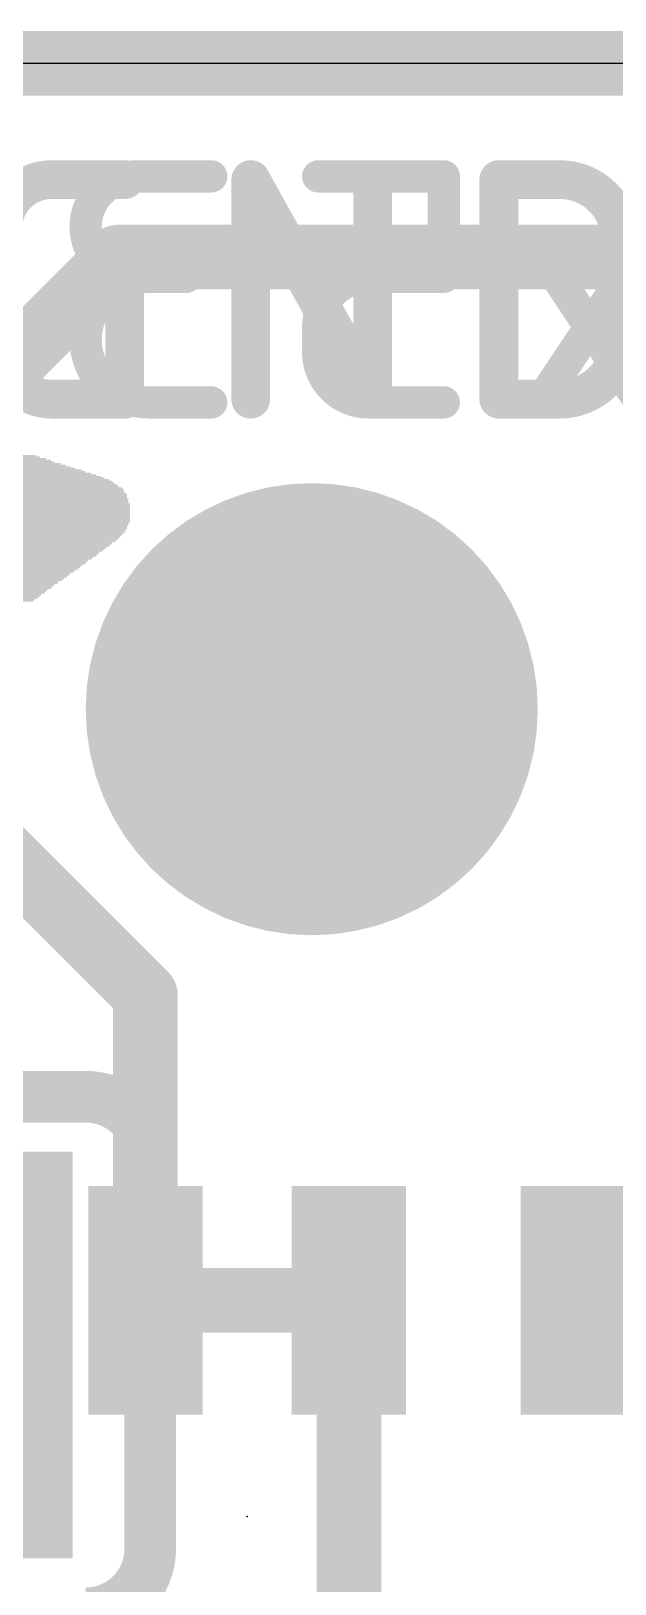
# Model space of a CAD drawing. Extents: x -0.1 to 25.5, y -0.1 to 18.
# Drawn here: x 7.79 to 10.08, y 11.8 to 17.91 of the extents above; entities that cross this region are included whole.
import ezdxf

# ---------------------------------------------------------------- set-up
doc = ezdxf.new("R2010")
doc.units = 0
for name, color, linetype in [('1', 12, 'CONTINUOUS'), ('16', 5, 'CONTINUOUS'), ('17', 110, 'CONTINUOUS'), ('20', 53, 'CONTINUOUS'), ('21', 40, 'CONTINUOUS'), ('22', 6, 'CONTINUOUS'), ('23', 40, 'CONTINUOUS')]:
    doc.layers.add(name, color=color, linetype=linetype)

# ---------------------------------------------------------------- blocks, each defined once
blk = doc.blocks.new('ROUNDP')
at = {"const_width": 0.5}
blk.add_lwpolyline([(0, -0.25, 1), (0, 0.25, 1), (0, -0.25)], format="xyb", dxfattribs=at)
blk = doc.blocks.new('RECT')
blk.add_solid([(-0.5, -0.5), (0.5, -0.5), (-0.5, 0.5), (0.5, 0.5)])

msp = doc.modelspace()

# ---------------------------------------------------------------- linework, layer by layer
at = {"layer": '1', "const_width": 0.254}
for points in [[(0, 17.78), (25.4, 17.78)], [(7.62, 16.51), (8.128, 17.018)], [(8.128, 17.018), (17.272, 17.018)], [(8.236, 14.116), (7.62, 14.732)], [(8.236, 12.915), (8.236, 14.116)], [(9.936, 12.915), (10.356, 13.335)], [(9.036, 12.915), (8.236, 12.915)], [(9.036, 11.215), (9.036, 12.915)]]:
    msp.add_lwpolyline(points, dxfattribs=at)
at = {"layer": '1', "const_width": 0.127}
for points in [[(8.128, 17.0815, 1), (8.128, 16.9545)], [(8.1729, 16.9731, 1), (8.0831, 17.0629)], [(8.2995, 14.116, 1), (8.1725, 14.116)], [(8.1911, 14.0711, 1), (8.2809, 14.1609)], [(8.236, 12.9785, 1), (8.236, 12.8515)], [(9.0995, 12.915, 1), (8.9725, 12.915)], [(9.036, 12.8515, 1), (9.036, 12.9785)], [(9.8911, 12.9599, 1), (9.9809, 12.8701)], [(8.1725, 12.915, 1), (8.2995, 12.915)]]:
    msp.add_lwpolyline(points, format="xyb", dxfattribs=at)
at = {"layer": '16', "const_width": 0.254}
msp.add_lwpolyline([(0, 17.78), (25.4, 17.78)], dxfattribs=at)
at = {"layer": '20'}
msp.add_line((22.86, 17.78), (2.54, 17.78), dxfattribs=at)
at = {"layer": '21'}
for points, const_width in [([(7.8667, 17.3228, 0.4142), (7.6748, 17.1309)], 0.1524), ([(7.8667, 17.3609, 1), (7.8667, 17.2847)], 0.0762), ([(7.8667, 17.2847, 1), (7.8667, 17.3609)], 0.0762), ([(8.1545, 17.2847, 1), (8.1545, 17.3609)], 0.0762), ([(8.6882, 17.3228, 1), (8.612, 17.3228)], 0.0762), ([(8.6834, 17.3413, 1), (8.6168, 17.3043)], 0.0762), ([(9.168, 17.3228, 1), (9.0918, 17.3228)], 0.0762), ([(9.6636, 17.3228, 1), (9.5874, 17.3228)], 0.0762), ([(9.6255, 17.3609, 1), (9.6255, 17.2847)], 0.0762), ([(10.1052, 17.0829, 0.4142), (9.8654, 17.3228)], 0.1524), ([(9.8654, 17.3609, 1), (9.8654, 17.2847)], 0.0762), ([(9.8654, 17.2847, 1), (9.8654, 17.3609)], 0.0762), ([(10.1433, 17.0829, 1), (10.0671, 17.0829)], 0.0762), ([(10.0671, 17.0829, 1), (10.1433, 17.0829)], 0.0762), ([(8.0106, 16.9771, 1), (8.0106, 16.9009)], 0.0762), ([(8.1926, 16.939, 1), (8.1164, 16.939)], 0.0762), ([(8.1545, 16.9009, 1), (8.1545, 16.9771)], 0.0762), ([(9.8654, 16.4592, 0.4142), (10.1052, 16.6991)], 0.1524), ([(10.1433, 16.6991, 1), (10.0671, 16.6991)], 0.0762), ([(10.0671, 16.6991, 1), (10.1433, 16.6991)], 0.0762), ([(7.6748, 16.6511, 0.4142), (7.8667, 16.4592)], 0.1524), ([(7.8667, 16.4973, 1), (7.8667, 16.4211)], 0.0762), ([(7.8667, 16.4211, 1), (7.8667, 16.4973)], 0.0762), ([(8.1164, 16.4592, 1), (8.1926, 16.4592)], 0.0762), ([(8.1545, 16.4211, 1), (8.1545, 16.4973)], 0.0762), ([(8.612, 16.4592, 1), (8.6882, 16.4592)], 0.0762), ([(9.0918, 16.4592, 1), (9.168, 16.4592)], 0.0762), ([(9.0966, 16.4407, 1), (9.1632, 16.4777)], 0.0762), ([(9.6255, 16.4973, 1), (9.6255, 16.4211)], 0.0762), ([(9.5874, 16.4592, 1), (9.6636, 16.4592)], 0.0762), ([(9.8654, 16.4973, 1), (9.8654, 16.4211)], 0.0762), ([(9.8654, 16.4211, 1), (9.8654, 16.4973)], 0.0762)]:
    msp.add_lwpolyline(points, format="xyb", dxfattribs=dict(at, const_width=const_width))
at = {"layer": '21', "const_width": 0.1524}
for points in [[(7.8667, 17.3228), (8.1545, 17.3228)], [(8.6501, 16.4592), (8.6501, 17.3228)], [(8.6501, 17.3228), (9.1299, 16.4592)], [(9.1299, 16.4592), (9.1299, 17.3228)], [(9.6255, 16.4592), (9.6255, 17.3228)], [(9.6255, 17.3228), (9.8654, 17.3228)], [(10.1052, 17.0829), (10.1052, 16.6991)], [(8.0106, 16.939), (8.1545, 16.939)], [(8.1545, 16.939), (8.1545, 16.4592)], [(8.1545, 16.4592), (7.8667, 16.4592)], [(9.8654, 16.4592), (9.6255, 16.4592)]]:
    msp.add_lwpolyline(points, dxfattribs=at)
at = {"layer": '22'}
for points, const_width in [([(8.1984, 17.3355, 1), (8.1984, 16.9404)], 0.127), ([(8.1984, 17.3672, 1), (8.1984, 17.3038)], 0.0635), ([(8.1984, 17.3038, 1), (8.1984, 17.3672)], 0.0635), ([(8.4948, 17.3038, 1), (8.4948, 17.3672)], 0.0635), ([(8.9153, 17.3672, 1), (8.9153, 17.3038)], 0.0635), ([(9.4409, 17.3355, 1), (9.3774, 17.3355)], 0.0635), ([(9.4092, 17.3038, 1), (9.4092, 17.3672)], 0.0635), ([(9.814, 17.0568, 1), (9.7612, 17.0216)], 0.0635), ([(8.2478, 16.9404, 1), (8.2478, 16.4465)], 0.127), ([(8.1984, 16.9721, 1), (8.1984, 16.9086)], 0.0635), ([(8.1984, 16.9086, 1), (8.1984, 16.9721)], 0.0635), ([(8.2478, 16.9086, 1), (8.2478, 16.9721)], 0.0635), ([(8.396, 16.9086, 1), (8.396, 16.9721)], 0.0635), ([(9.1128, 16.9404, 0.4142), (8.9153, 16.7428)], 0.127), ([(9.1128, 16.9721, 1), (9.1128, 16.9086)], 0.0635), ([(9.1128, 16.9086, 1), (9.1128, 16.9721)], 0.0635), ([(9.4092, 16.9086, 1), (9.4092, 16.9721)], 0.0635), ([(9.3774, 16.9404, 1), (9.4409, 16.9404)], 0.0635), ([(8.947, 16.7428, 1), (8.8835, 16.7428)], 0.0635), ([(8.8835, 16.7428, 1), (8.947, 16.7428)], 0.0635), ([(8.9153, 16.6441, 0.4142), (9.1128, 16.4465)], 0.127), ([(8.947, 16.6441, 1), (8.8835, 16.6441)], 0.0635), ([(8.8835, 16.6441, 1), (8.947, 16.6441)], 0.0635), ([(8.2478, 16.4782, 1), (8.2478, 16.4148)], 0.0635), ([(8.2478, 16.4148, 1), (8.2478, 16.4782)], 0.0635), ([(8.4948, 16.4148, 1), (8.4948, 16.4782)], 0.0635), ([(9.1128, 16.4782, 1), (9.1128, 16.4148)], 0.0635), ([(9.1128, 16.4148, 1), (9.1128, 16.4782)], 0.0635), ([(9.4092, 16.4148, 1), (9.4092, 16.4782)], 0.0635), ([(9.7612, 16.4641, 1), (9.814, 16.4289)], 0.0635), ([(8.255, 13.462, 0.4142), (8.001, 13.716)], 0.2032), ([(8.001, 13.7668, 1), (8.001, 13.6652)], 0.1016), ([(8.001, 13.6652, 1), (8.001, 13.7668)], 0.1016), ([(8.3058, 13.462, 1), (8.2042, 13.462)], 0.1016), ([(8.2042, 13.462, 1), (8.3058, 13.462)], 0.1016), ([(8.001, 11.684, 0.4142), (8.255, 11.938)], 0.2032), ([(8.3058, 11.938, 1), (8.2042, 11.938)], 0.1016), ([(8.2042, 11.938, 1), (8.3058, 11.938)], 0.1016)]:
    msp.add_lwpolyline(points, format="xyb", dxfattribs=dict(at, const_width=const_width))
for points, const_width in [([(8.4948, 17.3355), (8.1984, 17.3355)], 0.127), ([(9.4092, 17.3355), (8.9153, 17.3355)], 0.127), ([(9.4092, 16.9404), (9.4092, 17.3355)], 0.127), ([(10.1827, 16.4465), (9.7876, 17.0392)], 0.127), ([(10.1827, 17.0392), (9.7876, 16.4465)], 0.127), ([(8.1984, 16.9404), (8.396, 16.9404)], 0.127), ([(9.1128, 16.9404), (9.4092, 16.9404)], 0.127), ([(8.9153, 16.6441), (8.9153, 16.7428)], 0.127), ([(8.4948, 16.4465), (8.2478, 16.4465)], 0.127), ([(9.4092, 16.4465), (9.1128, 16.4465)], 0.127), ([(8.001, 13.716), (5.207, 13.716)], 0.2032), ([(8.255, 13.462), (8.255, 11.938)], 0.2032)]:
    msp.add_lwpolyline(points, dxfattribs=dict(at, const_width=const_width))
at = {"layer": '23'}
msp.add_point((8.636, 12.065), dxfattribs=at)

# ---------------------------------------------------------------- block references
at = {"layer": '1', "xscale": 0.45, "yscale": 0.9}
for p in [(8.236, 12.915), (9.036, 12.915), (9.936, 12.915)]:
    msp.add_blockref('RECT', p, dxfattribs=at)
at = {"layer": '16', "xscale": 1.1684, "yscale": 1.6002}
msp.add_blockref('RECT', (7.366, 12.7), dxfattribs=at)
at = {"layer": '17', "xscale": 1.778, "yscale": 1.778, "rotation": 90}
msp.add_blockref('ROUNDP', (8.89, 15.24), dxfattribs=at)
msp.add_blockref('ROUNDP', (8.89, 15.24), dxfattribs=at)
at = {"layer": '21'}
for p, xscale, yscale in [((7.1247, 16.2179), 1.4796, 0.0064), ((7.1311, 16.2115), 1.4923, 0.0063), ((7.1438, 16.2052), 1.5177, 0.0064), ((7.1533, 16.1989), 1.5367, 0.0063), ((7.1628, 16.1925), 1.5558, 0.0064), ((7.1723, 16.1862), 1.5748, 0.0063), ((7.2739, 16.2243), 1.143, 0.0063), ((7.2675, 16.2306), 1.1049, 0.0064), ((7.2644, 16.237), 1.0858, 0.0063), ((7.2485, 16.1227), 1.7526, 0.0063), ((7.2422, 16.129), 1.7399, 0.0064), ((7.1882, 16.1735), 1.6192, 0.0063), ((7.2009, 16.1671), 1.6446, 0.0064), ((7.2105, 16.1608), 1.6637, 0.0063), ((7.22, 16.1544), 1.6827, 0.0064), ((7.2263, 16.1481), 1.6954, 0.0063), ((7.2422, 16.1354), 1.7272, 0.0063), ((7.2359, 16.1417), 1.7145, 0.0064), ((7.185, 16.1798), 1.6002, 0.0064), ((7.2613, 16.0592), 1.8161, 0.0063), ((7.2612, 16.0719), 1.8034, 0.0063), ((7.2644, 16.0655), 1.8098, 0.0064), ((7.2581, 16.1036), 1.7843, 0.0064), ((7.2581, 16.0973), 1.7843, 0.0063), ((7.2644, 16.0846), 1.797, 0.0063), ((7.2644, 16.0782), 1.797, 0.0064), ((7.2613, 16.0909), 1.7907, 0.0064), ((7.2517, 16.1163), 1.759, 0.0064), ((7.2581, 16.11), 1.7717, 0.0063), ((7.2549, 16.0084), 1.8415, 0.0063), ((7.2549, 16.002), 1.8415, 0.0064), ((7.2581, 16.0211), 1.8351, 0.0063), ((7.2581, 16.0147), 1.8351, 0.0064), ((7.2612, 16.0338), 1.8288, 0.0063), ((7.2612, 16.0274), 1.8288, 0.0064), ((7.2644, 16.0465), 1.8224, 0.0063), ((7.2644, 16.0401), 1.8224, 0.0064), ((7.2613, 16.0528), 1.8161, 0.0064), ((7.2263, 15.9449), 1.8606, 0.0063), ((7.2263, 15.9385), 1.8606, 0.0064), ((7.2327, 15.9512), 1.8605, 0.0064), ((7.2358, 15.9576), 1.8542, 0.0063), ((7.2422, 15.9703), 1.8542, 0.0063), ((7.2422, 15.9639), 1.8542, 0.0064), ((7.2485, 15.983), 1.8542, 0.0063), ((7.2485, 15.9766), 1.8542, 0.0064), ((7.2517, 15.9957), 1.8478, 0.0063), ((7.2517, 15.9893), 1.8478, 0.0064), ((7.1978, 15.9131), 1.8669, 0.0064), ((7.2041, 15.9195), 1.8669, 0.0063), ((7.2136, 15.9258), 1.8606, 0.0064), ((7.2168, 15.9322), 1.8669, 0.0063), ((7.4581, 15.9068), 1.3335, 0.0063), ((7.4708, 15.9004), 1.2954, 0.0064), ((7.4771, 15.8941), 1.2573, 0.0063), ((7.4803, 15.8877), 1.2382, 0.0064), ((7.4867, 15.8814), 1.2129, 0.0063), ((7.4835, 15.875), 1.1938, 0.0064), ((7.4835, 15.8687), 1.1811, 0.0063), ((7.4835, 15.8623), 1.1684, 0.0064), ((7.4803, 15.8559), 1.1494, 0.0063), ((7.4803, 15.8496), 1.1366, 0.0064), ((7.4771, 15.8433), 1.1303, 0.0063), ((7.4581, 15.8178), 1.0922, 0.0063), ((7.4708, 15.8306), 1.1049, 0.0063), ((7.4644, 15.8242), 1.0922, 0.0064), ((7.474, 15.8369), 1.1113, 0.0064), ((7.3883, 15.7544), 1.0541, 0.0063), ((7.3978, 15.7607), 1.0605, 0.0064), ((7.4073, 15.7671), 1.0541, 0.0063), ((7.4137, 15.7734), 1.0541, 0.0064), ((7.4232, 15.7797), 1.0605, 0.0063), ((7.4295, 15.7861), 1.0604, 0.0064), ((7.4359, 15.7925), 1.0731, 0.0063), ((7.4422, 15.7988), 1.0732, 0.0064), ((7.4549, 15.8115), 1.0858, 0.0064), ((7.4486, 15.8052), 1.0731, 0.0063), ((7.2803, 15.6972), 1.1176, 0.0064), ((7.2961, 15.7035), 1.0985, 0.0063), ((7.3089, 15.7099), 1.0859, 0.0064), ((7.3248, 15.7163), 1.0795, 0.0063), ((7.3374, 15.7226), 1.0668, 0.0064), ((7.347, 15.729), 1.0605, 0.0063), ((7.3597, 15.7353), 1.0605, 0.0064), ((7.3692, 15.7416), 1.0541, 0.0063), ((7.3787, 15.748), 1.0604, 0.0064), ((6.4643, 15.6718), 2.6734, 0.0064), ((6.4643, 15.6654), 2.6606, 0.0063), ((7.2136, 15.6782), 1.2002, 0.0063), ((7.2422, 15.6845), 1.1557, 0.0064), ((7.2644, 15.6909), 1.124, 0.0063)]:
    msp.add_blockref('RECT', p, dxfattribs=dict(at, xscale=xscale, yscale=yscale))

doc.saveas('drawing.dxf')
